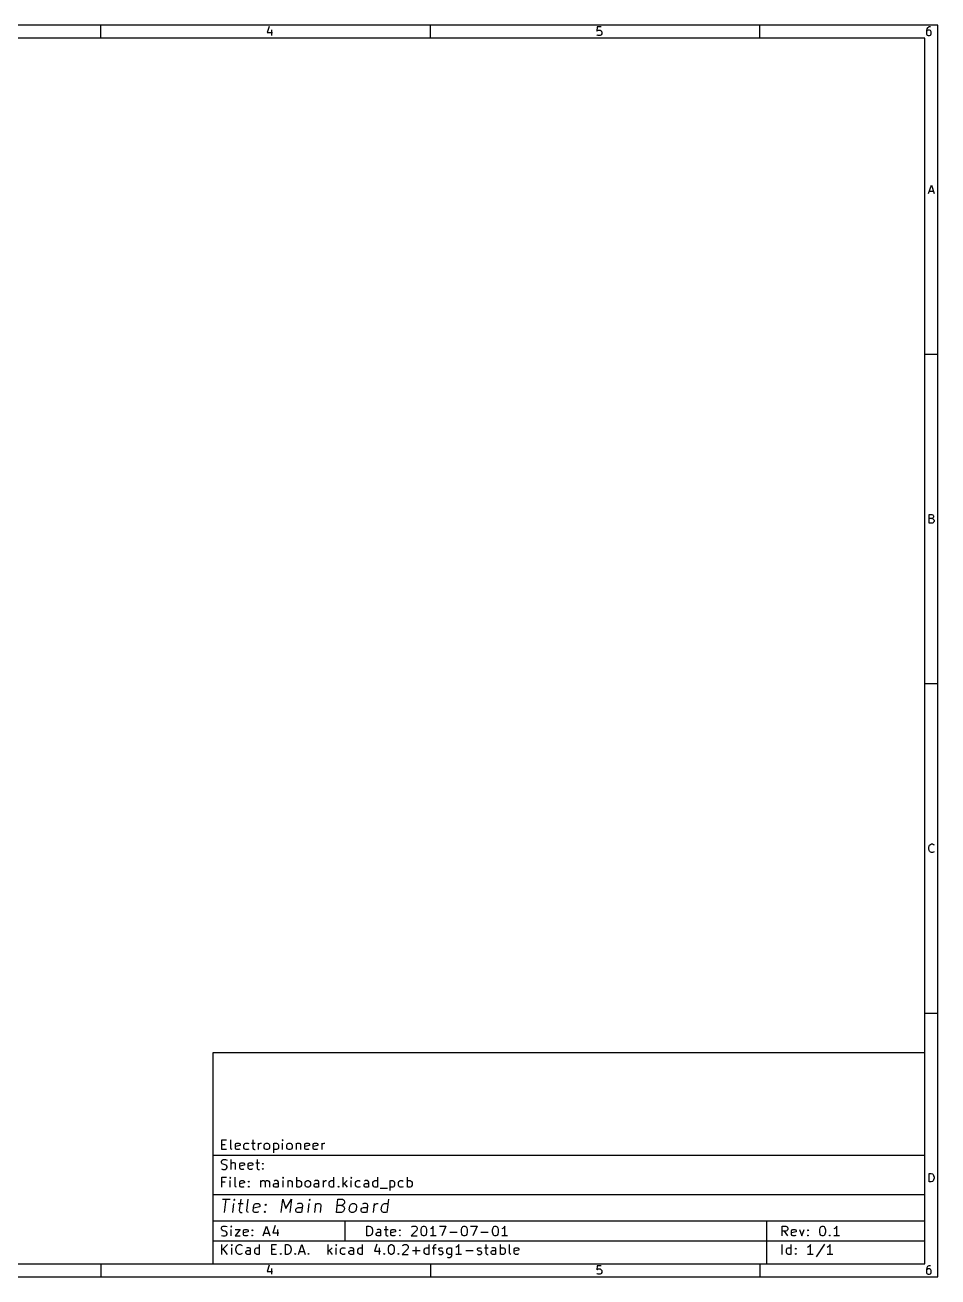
# Model space of a CAD drawing. Extents: x 10 to 287, y -200 to -10.
# Drawn here: x 148.5 to 287, y -200 to -10 of the extents above; entities that cross this region are included whole.
import ezdxf

# ---------------------------------------------------------------- set-up
doc = ezdxf.new("R2010")
doc.units = 0
doc.header["$MEASUREMENT"] = 0
doc.layers.add('BLACK', color=7, linetype='CONTINUOUS')

msp = doc.modelspace()

# ---------------------------------------------------------------- linework, layer by layer
at = {"layer": 'Black'}
for p, q in [((287.002, -10), (10, -10)), ((160, -12), (160, -10)), ((185.557, -10.2262), (185.248, -11.1548)), ((185.248, -11.1548), (186.052, -11.1548)), ((185.867, -10.7214), (185.867, -11.5881)), ((210, -12), (210, -10)), ((235.31, -10.2881), (235.248, -10.9071)), ((235.248, -10.9071), (235.31, -10.8452)), ((235.929, -10.2881), (235.31, -10.2881)), ((235.31, -10.8452), (235.433, -10.7833)), ((235.433, -10.7833), (235.743, -10.7833)), ((235.743, -10.7833), (235.867, -10.8452)), ((235.867, -10.8452), (235.929, -10.9071)), ((235.929, -10.9071), (235.99, -11.031)), ((235.99, -11.3405), (235.929, -11.4643)), ((235.99, -11.031), (235.99, -11.3405)), ((260, -12), (260, -10)), ((285.31, -10.5976), (285.248, -10.8452)), ((285.248, -10.8452), (285.248, -11.3405)), ((285.31, -10.9071), (285.248, -11.031)), ((285.248, -11.3405), (285.31, -11.4643)), ((285.433, -10.4119), (285.31, -10.5976)), ((285.371, -10.8452), (285.31, -10.9071)), ((285.495, -10.7833), (285.371, -10.8452)), ((285.495, -10.35), (285.433, -10.4119)), ((285.619, -10.2881), (285.495, -10.35)), ((285.743, -10.7833), (285.495, -10.7833)), ((285.867, -10.2881), (285.619, -10.2881)), ((285.867, -10.8452), (285.743, -10.7833)), ((285.929, -10.9071), (285.867, -10.8452)), ((285.99, -11.031), (285.929, -10.9071)), ((285.929, -11.4643), (285.99, -11.3405)), ((285.99, -11.3405), (285.99, -11.031)), ((287.002, -200.007), (287.002, -10)), ((285.002, -12), (12, -12)), ((235.31, -11.5262), (235.248, -11.4643)), ((235.433, -11.5881), (235.31, -11.5262)), ((235.743, -11.5881), (235.433, -11.5881)), ((235.867, -11.5262), (235.743, -11.5881)), ((235.929, -11.4643), (235.867, -11.5262)), ((285.002, -198.007), (285.002, -12)), ((285.31, -11.4643), (285.371, -11.5262)), ((285.371, -11.5262), (285.495, -11.5881)), ((285.495, -11.5881), (285.743, -11.5881)), ((285.743, -11.5881), (285.867, -11.5262)), ((285.867, -11.5262), (285.929, -11.4643)), ((285.569, -35.5881), (286.002, -34.2881)), ((285.693, -35.2167), (286.312, -35.2167)), ((286.002, -34.2881), (286.436, -35.5881)), ((287.002, -60), (285.002, -60)), ((285.662, -85.5881), (285.662, -84.2881)), ((285.662, -84.2881), (286.095, -84.2881)), ((286.095, -84.9071), (285.662, -84.9071)), ((286.095, -84.2881), (286.219, -84.35)), ((286.219, -84.8452), (286.095, -84.9071)), ((286.095, -84.9071), (286.281, -84.969)), ((286.219, -84.35), (286.281, -84.4119)), ((286.281, -84.7833), (286.219, -84.8452)), ((286.281, -84.4119), (286.343, -84.5357)), ((286.343, -84.6595), (286.281, -84.7833)), ((286.281, -84.969), (286.343, -85.031)), ((286.343, -85.4643), (286.281, -85.5262)), ((286.343, -84.5357), (286.343, -84.6595)), ((286.343, -85.031), (286.405, -85.1548)), ((286.405, -85.3405), (286.343, -85.4643)), ((286.405, -85.1548), (286.405, -85.3405)), ((286.157, -85.5881), (285.662, -85.5881)), ((286.281, -85.5262), (286.157, -85.5881)), ((287.002, -110), (285.002, -110)), ((285.6, -134.845), (285.662, -134.598)), ((285.6, -135.031), (285.6, -134.845)), ((285.662, -134.598), (285.724, -134.474)), ((285.724, -134.474), (285.847, -134.35)), ((285.847, -134.35), (286.033, -134.288)), ((286.033, -134.288), (286.157, -134.288)), ((286.157, -134.288), (286.343, -134.35)), ((286.343, -134.35), (286.405, -134.412)), ((285.662, -135.279), (285.6, -135.031)), ((285.724, -135.402), (285.662, -135.279)), ((285.847, -135.526), (285.724, -135.402)), ((286.033, -135.588), (285.847, -135.526)), ((286.157, -135.588), (286.033, -135.588)), ((286.343, -135.526), (286.157, -135.588)), ((286.405, -135.464), (286.343, -135.526)), ((287.002, -160), (285.002, -160)), ((177.002, -166.007), (177.002, -198.007)), ((285.002, -166.007), (177.002, -166.007)), ((285.002, -198.007), (285.002, -166.007)), ((178.359, -180.686), (178.359, -179.186)), ((178.359, -179.186), (179.074, -179.186)), ((178.359, -179.9), (178.859, -179.9)), ((179.716, -180.471), (179.716, -179.186)), ((179.788, -180.614), (179.716, -180.471)), ((180.431, -179.9), (180.502, -179.757)), ((180.431, -180.471), (180.431, -179.9)), ((181.145, -180.043), (180.431, -180.186)), ((180.502, -180.614), (180.431, -180.471)), ((180.502, -179.757), (180.645, -179.686)), ((180.645, -179.686), (180.931, -179.686)), ((180.931, -179.686), (181.074, -179.757)), ((181.074, -179.757), (181.145, -179.9)), ((181.145, -179.9), (181.145, -180.043)), ((181.716, -179.971), (181.788, -179.829)), ((181.716, -180.4), (181.716, -179.971)), ((181.788, -180.543), (181.716, -180.4)), ((181.788, -179.829), (181.859, -179.757)), ((181.859, -179.757), (182.002, -179.686)), ((182.002, -179.686), (182.288, -179.686)), ((182.288, -179.686), (182.431, -179.757)), ((182.859, -179.686), (183.431, -179.686)), ((183.074, -179.186), (183.074, -180.471)), ((183.074, -180.471), (183.145, -180.614)), ((183.931, -180.686), (183.931, -179.686)), ((183.931, -179.971), (184.002, -179.829)), ((184.002, -179.829), (184.074, -179.757)), ((184.074, -179.757), (184.216, -179.686)), ((184.216, -179.686), (184.359, -179.686)), ((184.788, -179.971), (184.859, -179.829)), ((184.788, -180.4), (184.788, -179.971)), ((184.859, -180.543), (184.788, -180.4)), ((184.859, -179.829), (184.931, -179.757)), ((184.931, -179.757), (185.074, -179.686)), ((185.074, -179.686), (185.288, -179.686)), ((185.288, -179.686), (185.431, -179.757)), ((185.431, -179.757), (185.502, -179.829)), ((185.502, -179.829), (185.574, -179.971)), ((185.574, -180.4), (185.502, -180.543)), ((185.574, -179.971), (185.574, -180.4)), ((186.216, -179.686), (186.216, -181.186)), ((186.216, -179.757), (186.359, -179.686)), ((186.359, -179.686), (186.645, -179.686)), ((186.645, -179.686), (186.788, -179.757)), ((186.788, -179.757), (186.859, -179.829)), ((186.859, -179.829), (186.931, -179.971)), ((186.931, -180.4), (186.859, -180.543)), ((186.931, -179.971), (186.931, -180.4)), ((187.574, -179.186), (187.502, -179.257)), ((187.502, -179.257), (187.574, -179.329)), ((187.645, -179.257), (187.574, -179.186)), ((187.574, -179.186), (187.574, -179.329)), ((187.574, -179.329), (187.645, -179.257)), ((187.574, -180.686), (187.574, -179.686)), ((188.216, -179.971), (188.288, -179.829)), ((188.216, -180.4), (188.216, -179.971)), ((188.288, -180.543), (188.216, -180.4)), ((188.288, -179.829), (188.359, -179.757)), ((188.359, -179.757), (188.502, -179.686)), ((188.502, -179.686), (188.716, -179.686)), ((188.716, -179.686), (188.859, -179.757)), ((188.859, -179.757), (188.931, -179.829)), ((188.931, -179.829), (189.002, -179.971)), ((189.002, -180.4), (188.931, -180.543)), ((189.002, -179.971), (189.002, -180.4)), ((189.645, -179.686), (189.645, -180.686)), ((189.645, -179.829), (189.716, -179.757)), ((189.716, -179.757), (189.859, -179.686)), ((189.859, -179.686), (190.074, -179.686)), ((190.074, -179.686), (190.216, -179.757)), ((190.216, -179.757), (190.288, -179.9)), ((190.288, -179.9), (190.288, -180.686)), ((190.931, -179.9), (191.002, -179.757)), ((190.931, -180.471), (190.931, -179.9)), ((191.645, -180.043), (190.931, -180.186)), ((191.002, -180.614), (190.931, -180.471)), ((191.002, -179.757), (191.145, -179.686)), ((191.145, -179.686), (191.431, -179.686)), ((191.431, -179.686), (191.574, -179.757)), ((191.574, -179.757), (191.645, -179.9)), ((191.645, -179.9), (191.645, -180.043)), ((192.216, -179.9), (192.288, -179.757)), ((192.216, -180.471), (192.216, -179.9)), ((192.931, -180.043), (192.216, -180.186)), ((192.288, -180.614), (192.216, -180.471)), ((192.288, -179.757), (192.431, -179.686)), ((192.431, -179.686), (192.716, -179.686)), ((192.716, -179.686), (192.859, -179.757)), ((192.859, -179.757), (192.931, -179.9)), ((192.931, -179.9), (192.931, -180.043)), ((193.574, -180.686), (193.574, -179.686)), ((193.574, -179.971), (193.645, -179.829)), ((193.645, -179.829), (193.716, -179.757)), ((193.716, -179.757), (193.859, -179.686)), ((193.859, -179.686), (194.002, -179.686)), ((177.002, -181.507), (285.002, -181.507)), ((178.288, -182.471), (178.359, -182.329)), ((179.074, -180.686), (178.359, -180.686)), ((178.359, -182.329), (178.431, -182.257)), ((178.431, -182.257), (178.574, -182.186)), ((178.574, -182.186), (178.931, -182.186)), ((178.931, -182.186), (179.145, -182.257)), ((179.931, -180.686), (179.788, -180.614)), ((179.788, -183.686), (179.788, -182.186)), ((180.645, -180.686), (180.502, -180.614)), ((180.931, -180.686), (180.645, -180.686)), ((181.074, -180.614), (180.931, -180.686)), ((181.859, -180.614), (181.788, -180.543)), ((182.002, -180.686), (181.859, -180.614)), ((182.288, -180.686), (182.002, -180.686)), ((182.431, -180.614), (182.288, -180.686)), ((183.145, -180.614), (183.288, -180.686)), ((183.288, -180.686), (183.431, -180.686)), ((183.716, -182.186), (183.716, -183.471)), ((184.931, -180.614), (184.859, -180.543)), ((185.074, -180.686), (184.931, -180.614)), ((185.288, -180.686), (185.074, -180.686)), ((185.431, -180.614), (185.288, -180.686)), ((185.502, -180.543), (185.431, -180.614)), ((186.359, -180.686), (186.216, -180.614)), ((186.645, -180.686), (186.359, -180.686)), ((186.788, -180.614), (186.645, -180.686)), ((186.859, -180.543), (186.788, -180.614)), ((188.359, -180.614), (188.288, -180.543)), ((188.502, -180.686), (188.359, -180.614)), ((188.716, -180.686), (188.502, -180.686)), ((188.859, -180.614), (188.716, -180.686)), ((188.931, -180.543), (188.859, -180.614)), ((191.145, -180.686), (191.002, -180.614)), ((191.431, -180.686), (191.145, -180.686)), ((191.574, -180.614), (191.431, -180.686)), ((192.431, -180.686), (192.288, -180.614)), ((192.716, -180.686), (192.431, -180.686)), ((192.859, -180.614), (192.716, -180.686)), ((178.288, -182.614), (178.288, -182.471)), ((178.359, -182.757), (178.288, -182.614)), ((178.288, -183.614), (178.502, -183.686)), ((178.431, -182.829), (178.359, -182.757)), ((178.574, -182.9), (178.431, -182.829)), ((178.502, -183.686), (178.859, -183.686)), ((178.859, -182.971), (178.574, -182.9)), ((179.002, -183.043), (178.859, -182.971)), ((178.859, -183.686), (179.002, -183.614)), ((179.074, -183.114), (179.002, -183.043)), ((179.002, -183.614), (179.074, -183.543)), ((179.145, -183.257), (179.074, -183.114)), ((179.074, -183.543), (179.145, -183.4)), ((179.145, -183.4), (179.145, -183.257)), ((179.859, -182.757), (179.788, -182.829)), ((180.002, -182.686), (179.859, -182.757)), ((180.216, -182.686), (180.002, -182.686)), ((180.359, -182.757), (180.216, -182.686)), ((180.431, -182.9), (180.359, -182.757)), ((180.431, -183.686), (180.431, -182.9)), ((181.074, -182.9), (181.145, -182.757)), ((181.074, -183.471), (181.074, -182.9)), ((181.788, -183.043), (181.074, -183.186)), ((181.145, -183.614), (181.074, -183.471)), ((181.145, -182.757), (181.288, -182.686)), ((181.288, -183.686), (181.145, -183.614)), ((181.288, -182.686), (181.574, -182.686)), ((181.574, -183.686), (181.288, -183.686)), ((181.574, -182.686), (181.716, -182.757)), ((181.716, -183.614), (181.574, -183.686)), ((181.716, -182.757), (181.788, -182.9)), ((181.788, -182.9), (181.788, -183.043)), ((182.359, -182.9), (182.431, -182.757)), ((182.359, -183.471), (182.359, -182.9)), ((183.074, -183.043), (182.359, -183.186)), ((182.431, -183.614), (182.359, -183.471)), ((182.431, -182.757), (182.574, -182.686)), ((182.574, -183.686), (182.431, -183.614)), ((182.574, -182.686), (182.859, -182.686)), ((182.859, -183.686), (182.574, -183.686)), ((182.859, -182.686), (183.002, -182.757)), ((183.002, -183.614), (182.859, -183.686)), ((183.002, -182.757), (183.074, -182.9)), ((183.074, -182.9), (183.074, -183.043)), ((183.502, -182.686), (184.074, -182.686)), ((183.716, -183.471), (183.788, -183.614)), ((183.788, -183.614), (183.931, -183.686)), ((183.931, -183.686), (184.074, -183.686)), ((184.502, -182.829), (184.574, -182.757)), ((184.574, -182.9), (184.502, -182.829)), ((184.502, -183.614), (184.574, -183.543)), ((184.574, -183.686), (184.502, -183.614)), ((184.574, -182.757), (184.645, -182.829)), ((184.574, -182.757), (184.574, -182.9)), ((184.645, -182.829), (184.574, -182.9)), ((184.574, -183.543), (184.645, -183.614)), ((184.574, -183.543), (184.574, -183.686)), ((184.645, -183.614), (184.574, -183.686)), ((285.662, -185.588), (285.662, -184.288)), ((285.662, -184.288), (285.971, -184.288)), ((285.971, -184.288), (286.157, -184.35)), ((178.359, -186.386), (178.359, -184.886)), ((178.359, -184.886), (179.074, -184.886)), ((178.859, -185.6), (178.359, -185.6)), ((179.645, -184.886), (179.574, -184.957)), ((179.574, -184.957), (179.645, -185.029)), ((179.716, -184.957), (179.645, -184.886)), ((179.645, -184.886), (179.645, -185.029)), ((179.645, -185.029), (179.716, -184.957)), ((179.645, -186.386), (179.645, -185.386)), ((180.359, -186.171), (180.359, -184.886)), ((180.431, -186.314), (180.359, -186.171)), ((181.074, -185.6), (181.145, -185.457)), ((181.074, -186.171), (181.074, -185.6)), ((181.788, -185.743), (181.074, -185.886)), ((181.145, -186.314), (181.074, -186.171)), ((181.145, -185.457), (181.288, -185.386)), ((181.288, -185.386), (181.574, -185.386)), ((181.574, -185.386), (181.716, -185.457)), ((181.716, -185.457), (181.788, -185.6)), ((181.788, -185.6), (181.788, -185.743)), ((182.359, -185.529), (182.431, -185.457)), ((182.431, -185.6), (182.359, -185.529)), ((182.431, -185.457), (182.502, -185.529)), ((182.431, -185.457), (182.431, -185.6)), ((182.502, -185.529), (182.431, -185.6)), ((184.288, -186.386), (184.288, -185.386)), ((184.288, -185.529), (184.359, -185.457)), ((184.359, -185.457), (184.502, -185.386)), ((184.502, -185.386), (184.716, -185.386)), ((184.716, -185.386), (184.859, -185.457)), ((184.859, -185.457), (184.931, -185.6)), ((184.931, -185.6), (185.002, -185.457)), ((184.931, -185.6), (184.931, -186.386)), ((185.002, -185.457), (185.145, -185.386)), ((185.145, -185.386), (185.359, -185.386)), ((185.359, -185.386), (185.502, -185.457)), ((185.502, -185.457), (185.574, -185.6)), ((185.574, -185.6), (185.574, -186.386)), ((186.216, -186.029), (186.288, -185.886)), ((186.216, -186.171), (186.216, -186.029)), ((186.288, -186.314), (186.216, -186.171)), ((186.431, -185.386), (186.288, -185.457)), ((186.288, -185.886), (186.431, -185.814)), ((186.716, -185.386), (186.431, -185.386)), ((186.431, -185.814), (186.788, -185.814)), ((186.859, -185.457), (186.716, -185.386)), ((186.788, -185.814), (186.931, -185.743)), ((186.931, -185.6), (186.859, -185.457)), ((186.931, -186.386), (186.931, -185.6)), ((187.645, -184.886), (187.574, -184.957)), ((187.574, -184.957), (187.645, -185.029)), ((187.716, -184.957), (187.645, -184.886)), ((187.645, -184.886), (187.645, -185.029)), ((187.645, -185.029), (187.716, -184.957)), ((187.645, -186.386), (187.645, -185.386)), ((188.359, -185.386), (188.359, -186.386)), ((188.359, -185.529), (188.431, -185.457)), ((188.431, -185.457), (188.574, -185.386)), ((188.574, -185.386), (188.788, -185.386)), ((188.788, -185.386), (188.931, -185.457)), ((188.931, -185.457), (189.002, -185.6)), ((189.002, -185.6), (189.002, -186.386)), ((189.716, -186.386), (189.716, -184.886)), ((189.716, -185.457), (189.859, -185.386)), ((189.859, -185.386), (190.145, -185.386)), ((190.145, -185.386), (190.288, -185.457)), ((190.288, -185.457), (190.359, -185.529)), ((190.359, -185.529), (190.431, -185.671)), ((190.431, -186.1), (190.359, -186.243)), ((190.431, -185.671), (190.431, -186.1)), ((191.002, -185.671), (191.074, -185.529)), ((191.002, -186.1), (191.002, -185.671)), ((191.074, -186.243), (191.002, -186.1)), ((191.074, -185.529), (191.145, -185.457)), ((191.145, -185.457), (191.288, -185.386)), ((191.288, -185.386), (191.502, -185.386)), ((191.502, -185.386), (191.645, -185.457)), ((191.645, -185.457), (191.716, -185.529)), ((191.716, -185.529), (191.788, -185.671)), ((191.788, -186.1), (191.716, -186.243)), ((191.788, -185.671), (191.788, -186.1)), ((192.359, -186.029), (192.431, -185.886)), ((192.359, -186.171), (192.359, -186.029)), ((192.431, -186.314), (192.359, -186.171)), ((192.574, -185.386), (192.431, -185.457)), ((192.431, -185.886), (192.574, -185.814)), ((192.859, -185.386), (192.574, -185.386)), ((192.574, -185.814), (192.931, -185.814)), ((193.002, -185.457), (192.859, -185.386)), ((192.931, -185.814), (193.074, -185.743)), ((193.074, -185.6), (193.002, -185.457)), ((193.074, -186.386), (193.074, -185.6)), ((193.788, -186.386), (193.788, -185.386)), ((193.788, -185.671), (193.859, -185.529)), ((193.859, -185.529), (193.931, -185.457)), ((193.931, -185.457), (194.074, -185.386)), ((194.074, -185.386), (194.216, -185.386)), ((194.645, -185.671), (194.716, -185.529)), ((194.645, -186.1), (194.645, -185.671)), ((194.716, -186.243), (194.645, -186.1)), ((194.716, -185.529), (194.788, -185.457)), ((194.788, -185.457), (194.931, -185.386)), ((194.931, -185.386), (195.216, -185.386)), ((195.216, -185.386), (195.359, -185.457)), ((195.359, -186.386), (195.359, -184.886)), ((196.788, -186.386), (196.788, -184.886)), ((197.359, -185.386), (196.788, -185.957)), ((196.931, -185.814), (197.359, -186.386)), ((198.002, -184.886), (197.931, -184.957)), ((197.931, -184.957), (198.002, -185.029)), ((198.074, -184.957), (198.002, -184.886)), ((198.002, -184.886), (198.002, -185.029)), ((198.002, -185.029), (198.074, -184.957)), ((198.002, -186.386), (198.002, -185.386)), ((198.645, -185.671), (198.716, -185.529)), ((198.645, -186.1), (198.645, -185.671)), ((198.716, -186.243), (198.645, -186.1)), ((198.716, -185.529), (198.788, -185.457)), ((198.788, -185.457), (198.931, -185.386)), ((198.931, -185.386), (199.216, -185.386)), ((199.216, -185.386), (199.359, -185.457)), ((199.931, -186.029), (200.002, -185.886)), ((199.931, -186.171), (199.931, -186.029)), ((200.002, -186.314), (199.931, -186.171)), ((200.145, -185.386), (200.002, -185.457)), ((200.002, -185.886), (200.145, -185.814)), ((200.431, -185.386), (200.145, -185.386)), ((200.145, -185.814), (200.502, -185.814)), ((200.574, -185.457), (200.431, -185.386)), ((200.502, -185.814), (200.645, -185.743)), ((200.645, -185.6), (200.574, -185.457)), ((200.645, -186.386), (200.645, -185.6)), ((201.288, -185.671), (201.359, -185.529)), ((201.288, -186.1), (201.288, -185.671)), ((201.359, -186.243), (201.288, -186.1)), ((201.359, -185.529), (201.431, -185.457)), ((201.431, -185.457), (201.574, -185.386)), ((201.574, -185.386), (201.859, -185.386)), ((201.859, -185.386), (202.002, -185.457)), ((202.002, -186.386), (202.002, -184.886)), ((203.859, -185.386), (203.859, -186.886)), ((203.859, -185.457), (204.002, -185.386)), ((204.002, -185.386), (204.288, -185.386)), ((204.288, -185.386), (204.431, -185.457)), ((204.431, -185.457), (204.502, -185.529)), ((204.502, -185.529), (204.574, -185.671)), ((204.574, -186.1), (204.502, -186.243)), ((204.574, -185.671), (204.574, -186.1)), ((205.145, -185.671), (205.216, -185.529)), ((205.145, -186.1), (205.145, -185.671)), ((205.216, -186.243), (205.145, -186.1)), ((205.216, -185.529), (205.288, -185.457)), ((205.288, -185.457), (205.431, -185.386)), ((205.431, -185.386), (205.716, -185.386)), ((205.716, -185.386), (205.859, -185.457)), ((206.502, -186.386), (206.502, -184.886)), ((206.502, -185.457), (206.645, -185.386)), ((206.645, -185.386), (206.931, -185.386)), ((206.931, -185.386), (207.074, -185.457)), ((207.074, -185.457), (207.145, -185.529)), ((207.145, -185.529), (207.216, -185.671)), ((207.216, -186.1), (207.145, -186.243)), ((207.216, -185.671), (207.216, -186.1)), ((285.971, -185.588), (285.662, -185.588)), ((286.157, -185.526), (285.971, -185.588)), ((286.157, -184.35), (286.281, -184.474)), ((286.281, -185.402), (286.157, -185.526)), ((286.281, -184.474), (286.343, -184.598)), ((286.343, -185.279), (286.281, -185.402)), ((286.343, -184.598), (286.405, -184.845)), ((286.405, -185.031), (286.343, -185.279)), ((286.405, -184.845), (286.405, -185.031)), ((177.002, -187.507), (285.002, -187.507)), ((180.574, -186.386), (180.431, -186.314)), ((181.288, -186.386), (181.145, -186.314)), ((181.574, -186.386), (181.288, -186.386)), ((181.716, -186.314), (181.574, -186.386)), ((182.359, -186.314), (182.431, -186.243)), ((182.431, -186.386), (182.359, -186.314)), ((182.431, -186.243), (182.502, -186.314)), ((182.431, -186.243), (182.431, -186.386)), ((182.502, -186.314), (182.431, -186.386)), ((186.431, -186.386), (186.288, -186.314)), ((186.788, -186.386), (186.431, -186.386)), ((186.931, -186.314), (186.788, -186.386)), ((189.859, -186.386), (189.716, -186.314)), ((190.145, -186.386), (189.859, -186.386)), ((190.288, -186.314), (190.145, -186.386)), ((190.359, -186.243), (190.288, -186.314)), ((191.145, -186.314), (191.074, -186.243)), ((191.288, -186.386), (191.145, -186.314)), ((191.502, -186.386), (191.288, -186.386)), ((191.645, -186.314), (191.502, -186.386)), ((191.716, -186.243), (191.645, -186.314)), ((192.574, -186.386), (192.431, -186.314)), ((192.931, -186.386), (192.574, -186.386)), ((193.074, -186.314), (192.931, -186.386)), ((194.788, -186.314), (194.716, -186.243)), ((194.931, -186.386), (194.788, -186.314)), ((195.216, -186.386), (194.931, -186.386)), ((195.359, -186.314), (195.216, -186.386)), ((196.002, -186.314), (196.074, -186.243)), ((196.074, -186.386), (196.002, -186.314)), ((196.074, -186.243), (196.145, -186.314)), ((196.074, -186.243), (196.074, -186.386)), ((196.145, -186.314), (196.074, -186.386)), ((198.788, -186.314), (198.716, -186.243)), ((198.931, -186.386), (198.788, -186.314)), ((199.216, -186.386), (198.931, -186.386)), ((199.359, -186.314), (199.216, -186.386)), ((200.145, -186.386), (200.002, -186.314)), ((200.502, -186.386), (200.145, -186.386)), ((200.645, -186.314), (200.502, -186.386)), ((201.431, -186.314), (201.359, -186.243)), ((201.574, -186.386), (201.431, -186.314)), ((201.859, -186.386), (201.574, -186.386)), ((202.002, -186.314), (201.859, -186.386)), ((202.359, -186.529), (203.502, -186.529)), ((204.002, -186.386), (203.859, -186.314)), ((204.288, -186.386), (204.002, -186.386)), ((204.431, -186.314), (204.288, -186.386)), ((204.502, -186.243), (204.431, -186.314)), ((205.288, -186.314), (205.216, -186.243)), ((205.431, -186.386), (205.288, -186.314)), ((205.716, -186.386), (205.431, -186.386)), ((205.859, -186.314), (205.716, -186.386)), ((206.645, -186.386), (206.502, -186.314)), ((206.931, -186.386), (206.645, -186.386)), ((207.074, -186.314), (206.931, -186.386)), ((207.145, -186.243), (207.074, -186.314)), ((178.455, -188.212), (179.597, -188.212)), ((178.776, -190.212), (179.026, -188.212)), ((180.014, -190.212), (180.181, -188.879)), ((180.264, -188.212), (180.157, -188.307)), ((180.157, -188.307), (180.24, -188.402)), ((180.264, -188.212), (180.24, -188.402)), ((180.24, -188.402), (180.347, -188.307)), ((180.347, -188.307), (180.264, -188.212)), ((180.847, -188.879), (181.609, -188.879)), ((181.216, -188.212), (181.002, -189.926)), ((181.002, -189.926), (181.074, -190.117)), ((182.145, -189.926), (182.359, -188.212)), ((182.216, -190.117), (182.145, -189.926)), ((183.097, -189.926), (183.193, -189.164)), ((183.169, -190.117), (183.097, -189.926)), ((184.121, -189.355), (183.145, -189.545)), ((183.193, -189.164), (183.312, -188.974)), ((183.312, -188.974), (183.514, -188.879)), ((183.514, -188.879), (183.895, -188.879)), ((183.895, -188.879), (184.074, -188.974)), ((184.074, -188.974), (184.145, -189.164)), ((184.145, -189.164), (184.121, -189.355)), ((184.919, -189.069), (185.026, -188.974)), ((185.002, -189.164), (184.919, -189.069)), ((185.026, -188.974), (185.002, -189.164)), ((185.109, -189.069), (185.002, -189.164)), ((185.026, -188.974), (185.109, -189.069)), ((187.347, -190.212), (187.597, -188.212)), ((187.597, -188.212), (188.086, -189.641)), ((188.086, -189.641), (188.931, -188.212)), ((188.931, -188.212), (188.681, -190.212)), ((189.574, -189.926), (189.597, -189.736)), ((189.645, -190.117), (189.574, -189.926)), ((189.597, -189.736), (189.716, -189.545)), ((189.716, -189.545), (189.919, -189.45)), ((189.99, -188.879), (189.788, -188.974)), ((189.919, -189.45), (190.395, -189.45)), ((190.371, -188.879), (189.99, -188.879)), ((190.55, -188.974), (190.371, -188.879)), ((190.395, -189.45), (190.597, -189.355)), ((190.49, -190.212), (190.621, -189.164)), ((190.621, -189.164), (190.55, -188.974)), ((191.443, -190.212), (191.609, -188.879)), ((191.693, -188.212), (191.586, -188.307)), ((191.586, -188.307), (191.669, -188.402)), ((191.693, -188.212), (191.669, -188.402)), ((191.669, -188.402), (191.776, -188.307)), ((191.776, -188.307), (191.693, -188.212)), ((192.562, -188.879), (192.395, -190.212)), ((192.538, -189.069), (192.645, -188.974)), ((192.645, -188.974), (192.847, -188.879)), ((192.847, -188.879), (193.133, -188.879)), ((193.133, -188.879), (193.312, -188.974)), ((193.383, -189.164), (193.252, -190.212)), ((193.312, -188.974), (193.383, -189.164)), ((195.728, -190.212), (195.978, -188.212)), ((196.526, -189.164), (195.859, -189.164)), ((195.978, -188.212), (196.645, -188.212)), ((196.728, -189.069), (196.526, -189.164)), ((196.526, -189.164), (196.8, -189.26)), ((196.645, -188.212), (196.824, -188.307)), ((196.836, -188.974), (196.728, -189.069)), ((196.8, -189.26), (196.883, -189.355)), ((196.919, -189.831), (196.8, -190.021)), ((196.824, -188.307), (196.907, -188.402)), ((196.955, -188.783), (196.836, -188.974)), ((196.883, -189.355), (196.955, -189.545)), ((196.907, -188.402), (196.978, -188.593)), ((196.955, -189.545), (196.919, -189.831)), ((196.978, -188.593), (196.955, -188.783)), ((197.681, -189.831), (197.752, -189.26)), ((197.752, -190.021), (197.681, -189.831)), ((197.752, -189.26), (197.871, -189.069)), ((197.871, -189.069), (197.978, -188.974)), ((197.978, -188.974), (198.181, -188.879)), ((198.181, -188.879), (198.466, -188.879)), ((198.466, -188.879), (198.645, -188.974)), ((198.728, -189.831), (198.609, -190.021)), ((198.645, -188.974), (198.728, -189.069)), ((198.728, -189.069), (198.8, -189.26)), ((198.8, -189.26), (198.728, -189.831)), ((199.478, -189.926), (199.502, -189.736)), ((199.55, -190.117), (199.478, -189.926)), ((199.502, -189.736), (199.621, -189.545)), ((199.621, -189.545), (199.824, -189.45)), ((199.895, -188.879), (199.693, -188.974)), ((199.824, -189.45), (200.3, -189.45)), ((200.276, -188.879), (199.895, -188.879)), ((200.455, -188.974), (200.276, -188.879)), ((200.3, -189.45), (200.502, -189.355)), ((200.395, -190.212), (200.526, -189.164)), ((200.526, -189.164), (200.455, -188.974)), ((201.347, -190.212), (201.514, -188.879)), ((201.466, -189.26), (201.586, -189.069)), ((201.586, -189.069), (201.693, -188.974)), ((201.693, -188.974), (201.895, -188.879)), ((201.895, -188.879), (202.086, -188.879)), ((202.538, -189.831), (202.609, -189.26)), ((202.609, -190.021), (202.538, -189.831)), ((202.609, -189.26), (202.728, -189.069)), ((202.728, -189.069), (202.836, -188.974)), ((202.836, -188.974), (203.038, -188.879)), ((203.038, -188.879), (203.419, -188.879)), ((203.419, -188.879), (203.597, -188.974)), ((203.443, -190.212), (203.693, -188.212)), ((177.002, -191.507), (285.002, -191.507)), ((181.074, -190.117), (181.252, -190.212)), ((181.252, -190.212), (181.443, -190.212)), ((182.395, -190.212), (182.216, -190.117)), ((183.347, -190.212), (183.169, -190.117)), ((183.728, -190.212), (183.347, -190.212)), ((183.931, -190.117), (183.728, -190.212)), ((184.788, -190.117), (184.895, -190.021)), ((184.871, -190.212), (184.788, -190.117)), ((184.895, -190.021), (184.871, -190.212)), ((184.978, -190.117), (184.871, -190.212)), ((184.895, -190.021), (184.978, -190.117)), ((189.824, -190.212), (189.645, -190.117)), ((190.3, -190.212), (189.824, -190.212)), ((190.502, -190.117), (190.3, -190.212)), ((196.49, -190.212), (195.728, -190.212)), ((196.693, -190.117), (196.49, -190.212)), ((196.8, -190.021), (196.693, -190.117)), ((197.002, -191.507), (197.002, -194.507)), ((197.836, -190.117), (197.752, -190.021)), ((198.014, -190.212), (197.836, -190.117)), ((198.3, -190.212), (198.014, -190.212)), ((198.502, -190.117), (198.3, -190.212)), ((198.609, -190.021), (198.502, -190.117)), ((199.728, -190.212), (199.55, -190.117)), ((200.205, -190.212), (199.728, -190.212)), ((200.407, -190.117), (200.205, -190.212)), ((202.693, -190.117), (202.609, -190.021)), ((202.871, -190.212), (202.693, -190.117)), ((203.252, -190.212), (202.871, -190.212)), ((203.455, -190.117), (203.252, -190.212)), ((261.002, -191.507), (261.002, -198.007)), ((178.288, -192.571), (178.359, -192.429)), ((178.288, -192.714), (178.288, -192.571)), ((178.359, -192.857), (178.288, -192.714)), ((178.288, -193.714), (178.502, -193.786)), ((178.359, -192.429), (178.431, -192.357)), ((178.431, -192.929), (178.359, -192.857)), ((178.431, -192.357), (178.574, -192.286)), ((178.574, -193), (178.431, -192.929)), ((178.502, -193.786), (178.859, -193.786)), ((178.574, -192.286), (178.931, -192.286)), ((178.859, -193.071), (178.574, -193)), ((179.002, -193.143), (178.859, -193.071)), ((178.859, -193.786), (179.002, -193.714)), ((178.931, -192.286), (179.145, -192.357)), ((179.074, -193.214), (179.002, -193.143)), ((179.002, -193.714), (179.074, -193.643)), ((179.145, -193.357), (179.074, -193.214)), ((179.074, -193.643), (179.145, -193.5)), ((179.145, -193.5), (179.145, -193.357)), ((179.788, -192.286), (179.716, -192.357)), ((179.716, -192.357), (179.788, -192.429)), ((179.859, -192.357), (179.788, -192.286)), ((179.788, -192.286), (179.788, -192.429)), ((179.788, -192.429), (179.859, -192.357)), ((179.788, -193.786), (179.788, -192.786)), ((180.359, -192.786), (181.145, -192.786)), ((181.145, -192.786), (180.359, -193.786)), ((180.359, -193.786), (181.145, -193.786)), ((181.645, -193), (181.716, -192.857)), ((181.645, -193.571), (181.645, -193)), ((182.359, -193.143), (181.645, -193.286)), ((181.716, -193.714), (181.645, -193.571)), ((181.716, -192.857), (181.859, -192.786)), ((181.859, -193.786), (181.716, -193.714)), ((181.859, -192.786), (182.145, -192.786)), ((182.145, -193.786), (181.859, -193.786)), ((182.145, -192.786), (182.288, -192.857)), ((182.288, -193.714), (182.145, -193.786)), ((182.288, -192.857), (182.359, -193)), ((182.359, -193), (182.359, -193.143)), ((182.931, -192.929), (183.002, -192.857)), ((183.002, -193), (182.931, -192.929)), ((182.931, -193.714), (183.002, -193.643)), ((183.002, -193.786), (182.931, -193.714)), ((183.002, -192.857), (183.074, -192.929)), ((183.002, -192.857), (183.002, -193)), ((183.074, -192.929), (183.002, -193)), ((183.002, -193.643), (183.074, -193.714)), ((183.002, -193.643), (183.002, -193.786)), ((183.074, -193.714), (183.002, -193.786)), ((184.645, -193.786), (185.145, -192.286)), ((184.788, -193.357), (185.502, -193.357)), ((185.145, -192.286), (185.645, -193.786)), ((186.431, -192.214), (186.074, -193.286)), ((186.074, -193.286), (187.002, -193.286)), ((186.788, -192.786), (186.788, -193.786)), ((200.359, -193.786), (200.359, -192.286)), ((200.359, -192.286), (200.716, -192.286)), ((200.716, -193.786), (200.359, -193.786)), ((200.716, -192.286), (200.931, -192.357)), ((200.931, -193.714), (200.716, -193.786)), ((200.931, -192.357), (201.074, -192.5)), ((201.074, -193.571), (200.931, -193.714)), ((201.074, -192.5), (201.145, -192.643)), ((201.145, -193.429), (201.074, -193.571)), ((201.145, -192.643), (201.216, -192.929)), ((201.216, -193.143), (201.145, -193.429)), ((201.216, -192.929), (201.216, -193.143)), ((201.788, -193.429), (201.859, -193.286)), ((201.788, -193.571), (201.788, -193.429)), ((201.859, -193.714), (201.788, -193.571)), ((202.002, -192.786), (201.859, -192.857)), ((201.859, -193.286), (202.002, -193.214)), ((202.002, -193.786), (201.859, -193.714)), ((202.288, -192.786), (202.002, -192.786)), ((202.002, -193.214), (202.359, -193.214)), ((202.359, -193.786), (202.002, -193.786)), ((202.431, -192.857), (202.288, -192.786)), ((202.359, -193.214), (202.502, -193.143)), ((202.502, -193.714), (202.359, -193.786)), ((202.502, -193), (202.431, -192.857)), ((202.502, -193.786), (202.502, -193)), ((203.002, -192.786), (203.574, -192.786)), ((203.216, -192.286), (203.216, -193.571)), ((203.216, -193.571), (203.288, -193.714)), ((203.288, -193.714), (203.431, -193.786)), ((203.431, -193.786), (203.574, -193.786)), ((204.002, -193), (204.074, -192.857)), ((204.002, -193.571), (204.002, -193)), ((204.716, -193.143), (204.002, -193.286)), ((204.074, -193.714), (204.002, -193.571)), ((204.074, -192.857), (204.216, -192.786)), ((204.216, -193.786), (204.074, -193.714)), ((204.216, -192.786), (204.502, -192.786)), ((204.502, -193.786), (204.216, -193.786)), ((204.502, -192.786), (204.645, -192.857)), ((204.645, -193.714), (204.502, -193.786)), ((204.645, -192.857), (204.716, -193)), ((204.716, -193), (204.716, -193.143)), ((205.288, -192.929), (205.359, -192.857)), ((205.359, -193), (205.288, -192.929)), ((205.288, -193.714), (205.359, -193.643)), ((205.359, -193.786), (205.288, -193.714)), ((205.359, -192.857), (205.431, -192.929)), ((205.359, -192.857), (205.359, -193)), ((205.431, -192.929), (205.359, -193)), ((205.359, -193.643), (205.431, -193.714)), ((205.359, -193.643), (205.359, -193.786)), ((205.431, -193.714), (205.359, -193.786)), ((207.931, -192.929), (207.074, -193.786)), ((207.074, -193.786), (208.002, -193.786)), ((207.145, -192.429), (207.216, -192.357)), ((207.216, -192.357), (207.359, -192.286)), ((207.359, -192.286), (207.716, -192.286)), ((207.716, -192.286), (207.859, -192.357)), ((207.859, -192.357), (207.931, -192.429)), ((207.931, -192.429), (208.002, -192.571)), ((208.002, -192.714), (207.931, -192.929)), ((208.002, -192.571), (208.002, -192.714)), ((208.574, -192.857), (208.645, -192.571)), ((208.574, -193.214), (208.574, -192.857)), ((208.645, -193.5), (208.574, -193.214)), ((208.645, -192.571), (208.716, -192.429)), ((208.716, -193.643), (208.645, -193.5)), ((208.716, -192.429), (208.788, -192.357)), ((208.788, -193.714), (208.716, -193.643)), ((208.788, -192.357), (208.931, -192.286)), ((208.931, -193.786), (208.788, -193.714)), ((208.931, -192.286), (209.074, -192.286)), ((209.074, -193.786), (208.931, -193.786)), ((209.074, -192.286), (209.216, -192.357)), ((209.216, -193.714), (209.074, -193.786)), ((209.216, -192.357), (209.288, -192.429)), ((209.288, -193.643), (209.216, -193.714)), ((209.288, -192.429), (209.359, -192.571)), ((209.359, -193.5), (209.288, -193.643)), ((209.359, -192.571), (209.431, -192.857)), ((209.431, -193.214), (209.359, -193.5)), ((209.431, -192.857), (209.431, -193.214)), ((210.145, -192.643), (210.002, -192.714)), ((210.859, -193.786), (210.002, -193.786)), ((210.288, -192.5), (210.145, -192.643)), ((210.431, -192.286), (210.288, -192.5)), ((210.431, -193.786), (210.431, -192.286)), ((211.359, -192.286), (212.359, -192.286)), ((212.359, -192.286), (211.716, -193.786)), ((212.931, -193.214), (214.074, -193.214)), ((214.716, -192.857), (214.788, -192.571)), ((214.716, -193.214), (214.716, -192.857)), ((214.788, -193.5), (214.716, -193.214)), ((214.788, -192.571), (214.859, -192.429)), ((214.859, -193.643), (214.788, -193.5)), ((214.859, -192.429), (214.931, -192.357)), ((214.931, -193.714), (214.859, -193.643)), ((214.931, -192.357), (215.074, -192.286)), ((215.074, -193.786), (214.931, -193.714)), ((215.074, -192.286), (215.216, -192.286)), ((215.216, -193.786), (215.074, -193.786)), ((215.216, -192.286), (215.359, -192.357)), ((215.359, -193.714), (215.216, -193.786)), ((215.359, -192.357), (215.431, -192.429)), ((215.431, -193.643), (215.359, -193.714)), ((215.431, -192.429), (215.502, -192.571)), ((215.502, -193.5), (215.431, -193.643)), ((215.502, -192.571), (215.574, -192.857)), ((215.574, -193.214), (215.502, -193.5)), ((215.574, -192.857), (215.574, -193.214)), ((216.074, -192.286), (217.074, -192.286)), ((217.074, -192.286), (216.431, -193.786)), ((217.645, -193.214), (218.788, -193.214)), ((219.431, -192.857), (219.502, -192.571)), ((219.431, -193.214), (219.431, -192.857)), ((219.502, -193.5), (219.431, -193.214)), ((219.502, -192.571), (219.574, -192.429)), ((219.574, -193.643), (219.502, -193.5)), ((219.574, -192.429), (219.645, -192.357)), ((219.645, -193.714), (219.574, -193.643)), ((219.645, -192.357), (219.788, -192.286)), ((219.788, -193.786), (219.645, -193.714)), ((219.788, -192.286), (219.931, -192.286)), ((219.931, -193.786), (219.788, -193.786)), ((219.931, -192.286), (220.074, -192.357)), ((220.074, -193.714), (219.931, -193.786)), ((220.074, -192.357), (220.145, -192.429)), ((220.145, -193.643), (220.074, -193.714)), ((220.145, -192.429), (220.216, -192.571)), ((220.216, -193.5), (220.145, -193.643)), ((220.216, -192.571), (220.288, -192.857)), ((220.288, -193.214), (220.216, -193.5)), ((220.288, -192.857), (220.288, -193.214)), ((221.002, -192.643), (220.859, -192.714)), ((221.716, -193.786), (220.859, -193.786)), ((221.145, -192.5), (221.002, -192.643)), ((221.288, -192.286), (221.145, -192.5)), ((221.288, -193.786), (221.288, -192.286)), ((263.359, -193.786), (263.359, -192.286)), ((263.359, -192.286), (263.931, -192.286)), ((263.931, -193.071), (263.359, -193.071)), ((264.216, -193.786), (263.716, -193.071)), ((263.931, -192.286), (264.074, -192.357)), ((264.074, -193), (263.931, -193.071)), ((264.074, -192.357), (264.145, -192.429)), ((264.145, -192.929), (264.074, -193)), ((264.145, -192.429), (264.216, -192.571)), ((264.216, -192.786), (264.145, -192.929)), ((264.216, -192.571), (264.216, -192.786)), ((264.788, -193), (264.859, -192.857)), ((264.788, -193.571), (264.788, -193)), ((265.502, -193.143), (264.788, -193.286)), ((264.859, -193.714), (264.788, -193.571)), ((264.859, -192.857), (265.002, -192.786)), ((265.002, -193.786), (264.859, -193.714)), ((265.002, -192.786), (265.288, -192.786)), ((265.288, -193.786), (265.002, -193.786)), ((265.288, -192.786), (265.431, -192.857)), ((265.431, -193.714), (265.288, -193.786)), ((265.431, -192.857), (265.502, -193)), ((265.502, -193), (265.502, -193.143)), ((266.002, -192.786), (266.359, -193.786)), ((266.359, -193.786), (266.716, -192.786)), ((267.216, -192.929), (267.288, -192.857)), ((267.288, -193), (267.216, -192.929)), ((267.216, -193.714), (267.288, -193.643)), ((267.288, -193.786), (267.216, -193.714)), ((267.288, -192.857), (267.359, -192.929)), ((267.288, -192.857), (267.288, -193)), ((267.359, -192.929), (267.288, -193)), ((267.288, -193.643), (267.359, -193.714)), ((267.288, -193.643), (267.288, -193.786)), ((267.359, -193.714), (267.288, -193.786)), ((269.074, -192.857), (269.145, -192.571)), ((269.074, -193.214), (269.074, -192.857)), ((269.145, -193.5), (269.074, -193.214)), ((269.145, -192.571), (269.216, -192.429)), ((269.216, -193.643), (269.145, -193.5)), ((269.216, -192.429), (269.288, -192.357)), ((269.288, -193.714), (269.216, -193.643)), ((269.288, -192.357), (269.431, -192.286)), ((269.431, -193.786), (269.288, -193.714)), ((269.431, -192.286), (269.574, -192.286)), ((269.574, -193.786), (269.431, -193.786)), ((269.574, -192.286), (269.716, -192.357)), ((269.716, -193.714), (269.574, -193.786)), ((269.716, -192.357), (269.788, -192.429)), ((269.788, -193.643), (269.716, -193.714)), ((269.788, -192.429), (269.859, -192.571)), ((269.859, -193.5), (269.788, -193.643)), ((269.859, -192.571), (269.931, -192.857)), ((269.931, -193.214), (269.859, -193.5)), ((269.931, -192.857), (269.931, -193.214)), ((270.502, -193.714), (270.574, -193.643)), ((270.574, -193.786), (270.502, -193.714)), ((270.574, -193.643), (270.645, -193.714)), ((270.574, -193.643), (270.574, -193.786)), ((270.645, -193.714), (270.574, -193.786)), ((271.359, -192.643), (271.216, -192.714)), ((272.074, -193.786), (271.216, -193.786)), ((271.502, -192.5), (271.359, -192.643)), ((271.645, -192.286), (271.502, -192.5)), ((271.645, -193.786), (271.645, -192.286)), ((177.002, -194.507), (285.002, -194.507)), ((178.359, -196.586), (178.359, -195.086)), ((179.216, -195.086), (178.359, -195.943)), ((179.859, -195.086), (179.788, -195.157)), ((179.788, -195.157), (179.859, -195.229)), ((179.931, -195.157), (179.859, -195.086)), ((179.859, -195.086), (179.859, -195.229)), ((179.859, -195.229), (179.931, -195.157)), ((179.859, -196.586), (179.859, -195.586)), ((180.502, -195.729), (180.574, -195.443)), ((180.574, -195.443), (180.645, -195.3)), ((180.645, -195.3), (180.788, -195.157)), ((180.788, -195.157), (181.002, -195.086)), ((181.002, -195.086), (181.145, -195.086)), ((181.145, -195.086), (181.359, -195.157)), ((181.359, -195.157), (181.431, -195.229)), ((182.216, -195.586), (182.074, -195.657)), ((182.502, -195.586), (182.216, -195.586)), ((182.645, -195.657), (182.502, -195.586)), ((182.716, -195.8), (182.645, -195.657)), ((183.431, -195.729), (183.502, -195.657)), ((183.502, -195.657), (183.645, -195.586)), ((183.645, -195.586), (183.931, -195.586)), ((183.931, -195.586), (184.074, -195.657)), ((184.074, -196.586), (184.074, -195.086)), ((185.931, -196.586), (185.931, -195.086)), ((185.931, -195.086), (186.645, -195.086)), ((188.002, -196.586), (188.002, -195.086)), ((188.002, -195.086), (188.359, -195.086)), ((188.359, -195.086), (188.574, -195.157)), ((188.574, -195.157), (188.716, -195.3)), ((188.716, -195.3), (188.788, -195.443)), ((188.788, -195.443), (188.859, -195.729)), ((190.002, -196.586), (190.502, -195.086)), ((190.502, -195.086), (191.002, -196.586)), ((194.502, -196.586), (194.502, -195.086)), ((195.074, -195.586), (194.502, -196.157)), ((195.716, -195.086), (195.645, -195.157)), ((195.645, -195.157), (195.716, -195.229)), ((195.788, -195.157), (195.716, -195.086)), ((195.716, -195.086), (195.716, -195.229)), ((195.716, -195.229), (195.788, -195.157)), ((195.716, -196.586), (195.716, -195.586)), ((196.431, -195.729), (196.502, -195.657)), ((196.502, -195.657), (196.645, -195.586)), ((196.645, -195.586), (196.931, -195.586)), ((196.931, -195.586), (197.074, -195.657)), ((197.859, -195.586), (197.716, -195.657)), ((198.145, -195.586), (197.859, -195.586)), ((198.288, -195.657), (198.145, -195.586)), ((198.359, -195.8), (198.288, -195.657)), ((199.074, -195.729), (199.145, -195.657)), ((199.145, -195.657), (199.288, -195.586)), ((199.288, -195.586), (199.574, -195.586)), ((199.574, -195.586), (199.716, -195.657)), ((199.716, -196.586), (199.716, -195.086)), ((201.859, -195.014), (201.502, -196.086)), ((202.216, -195.586), (202.216, -196.586)), ((203.645, -195.657), (203.716, -195.371)), ((203.645, -196.014), (203.645, -195.657)), ((203.716, -195.371), (203.788, -195.229)), ((203.788, -195.229), (203.859, -195.157)), ((203.859, -195.157), (204.002, -195.086)), ((204.002, -195.086), (204.145, -195.086)), ((204.145, -195.086), (204.288, -195.157)), ((204.288, -195.157), (204.359, -195.229)), ((204.359, -195.229), (204.431, -195.371)), ((204.431, -195.371), (204.502, -195.657)), ((204.502, -195.657), (204.502, -196.014)), ((205.788, -195.229), (205.859, -195.157)), ((205.859, -195.157), (206.002, -195.086)), ((206.002, -195.086), (206.359, -195.086)), ((206.359, -195.086), (206.502, -195.157)), ((206.502, -195.157), (206.574, -195.229)), ((206.574, -195.229), (206.645, -195.371)), ((206.645, -195.514), (206.574, -195.729)), ((206.645, -195.371), (206.645, -195.514)), ((207.859, -196.586), (207.859, -195.443)), ((209.145, -195.729), (209.216, -195.657)), ((209.216, -195.657), (209.359, -195.586)), ((209.359, -195.586), (209.645, -195.586)), ((209.645, -195.586), (209.788, -195.657)), ((209.788, -196.586), (209.788, -195.086)), ((210.288, -195.586), (210.859, -195.586)), ((210.502, -195.3), (210.574, -195.157)), ((210.502, -196.586), (210.502, -195.3)), ((210.574, -195.157), (210.716, -195.086)), ((210.716, -195.086), (210.859, -195.086)), ((211.288, -195.8), (211.359, -195.657)), ((211.359, -195.657), (211.502, -195.586)), ((211.502, -195.586), (211.716, -195.586)), ((211.716, -195.586), (211.859, -195.657)), ((212.574, -195.729), (212.645, -195.657)), ((212.645, -195.657), (212.788, -195.586)), ((212.788, -195.586), (213.074, -195.586)), ((213.074, -195.586), (213.216, -195.657)), ((213.216, -195.586), (213.216, -196.8)), ((214.002, -195.443), (213.859, -195.514)), ((214.145, -195.3), (214.002, -195.443)), ((214.288, -195.086), (214.145, -195.3)), ((214.288, -196.586), (214.288, -195.086)), ((217.145, -195.8), (217.216, -195.657)), ((217.216, -195.657), (217.359, -195.586)), ((217.359, -195.586), (217.574, -195.586)), ((217.574, -195.586), (217.716, -195.657)), ((218.216, -195.586), (218.788, -195.586)), ((218.431, -195.086), (218.431, -196.371)), ((219.431, -195.586), (219.288, -195.657)), ((219.716, -195.586), (219.431, -195.586)), ((219.859, -195.657), (219.716, -195.586)), ((219.931, -195.8), (219.859, -195.657)), ((220.645, -196.586), (220.645, -195.086)), ((220.645, -195.657), (220.788, -195.586)), ((220.788, -195.586), (221.074, -195.586)), ((221.074, -195.586), (221.216, -195.657)), ((221.216, -195.657), (221.288, -195.729)), ((222.002, -196.371), (222.002, -195.086)), ((222.716, -195.8), (222.788, -195.657)), ((222.788, -195.657), (222.931, -195.586)), ((222.931, -195.586), (223.216, -195.586)), ((223.216, -195.586), (223.359, -195.657)), ((223.359, -195.657), (223.431, -195.8)), ((263.359, -196.586), (263.359, -195.086)), ((264.074, -195.729), (264.145, -195.657)), ((264.145, -195.657), (264.288, -195.586)), ((264.288, -195.586), (264.574, -195.586)), ((264.574, -195.586), (264.716, -195.657)), ((264.716, -196.586), (264.716, -195.086)), ((265.359, -195.729), (265.431, -195.657)), ((265.431, -195.657), (265.502, -195.729)), ((265.431, -195.657), (265.431, -195.8)), ((267.359, -195.443), (267.216, -195.514)), ((267.502, -195.3), (267.359, -195.443)), ((267.645, -195.086), (267.502, -195.3)), ((267.645, -196.586), (267.645, -195.086)), ((269.788, -195.014), (268.502, -196.943)), ((270.359, -195.443), (270.216, -195.514)), ((270.502, -195.3), (270.359, -195.443)), ((270.645, -195.086), (270.502, -195.3)), ((270.645, -196.586), (270.645, -195.086)), ((179.216, -196.586), (178.574, -195.729)), ((180.502, -195.943), (180.502, -195.729)), ((180.574, -196.229), (180.502, -195.943)), ((180.645, -196.371), (180.574, -196.229)), ((180.788, -196.514), (180.645, -196.371)), ((181.002, -196.586), (180.788, -196.514)), ((181.145, -196.586), (181.002, -196.586)), ((181.359, -196.514), (181.145, -196.586)), ((181.431, -196.443), (181.359, -196.514)), ((182.002, -196.229), (182.074, -196.086)), ((182.002, -196.371), (182.002, -196.229)), ((182.074, -196.514), (182.002, -196.371)), ((182.074, -196.086), (182.216, -196.014)), ((182.216, -196.586), (182.074, -196.514)), ((182.216, -196.014), (182.574, -196.014)), ((182.574, -196.586), (182.216, -196.586)), ((182.574, -196.014), (182.716, -195.943)), ((182.716, -196.514), (182.574, -196.586)), ((182.716, -196.586), (182.716, -195.8)), ((183.359, -195.871), (183.431, -195.729)), ((183.359, -196.3), (183.359, -195.871)), ((183.431, -196.443), (183.359, -196.3)), ((183.502, -196.514), (183.431, -196.443)), ((183.645, -196.586), (183.502, -196.514)), ((183.931, -196.586), (183.645, -196.586)), ((184.074, -196.514), (183.931, -196.586)), ((185.931, -195.8), (186.431, -195.8)), ((186.645, -196.586), (185.931, -196.586)), ((187.216, -196.514), (187.288, -196.443)), ((187.288, -196.586), (187.216, -196.514)), ((187.288, -196.443), (187.359, -196.514)), ((187.288, -196.443), (187.288, -196.586)), ((187.359, -196.514), (187.288, -196.586)), ((188.359, -196.586), (188.002, -196.586)), ((188.574, -196.514), (188.359, -196.586)), ((188.716, -196.371), (188.574, -196.514)), ((188.788, -196.229), (188.716, -196.371)), ((188.859, -195.943), (188.788, -196.229)), ((188.859, -195.729), (188.859, -195.943)), ((189.431, -196.514), (189.502, -196.443)), ((189.502, -196.586), (189.431, -196.514)), ((189.502, -196.443), (189.574, -196.514)), ((189.502, -196.443), (189.502, -196.586)), ((189.574, -196.514), (189.502, -196.586)), ((190.145, -196.157), (190.859, -196.157)), ((191.431, -196.514), (191.502, -196.443)), ((191.502, -196.586), (191.431, -196.514)), ((191.502, -196.443), (191.574, -196.514)), ((191.502, -196.443), (191.502, -196.586)), ((191.574, -196.514), (191.502, -196.586)), ((194.645, -196.014), (195.074, -196.586)), ((196.359, -195.871), (196.431, -195.729)), ((196.359, -196.3), (196.359, -195.871)), ((196.431, -196.443), (196.359, -196.3)), ((196.502, -196.514), (196.431, -196.443)), ((196.645, -196.586), (196.502, -196.514)), ((196.931, -196.586), (196.645, -196.586)), ((197.074, -196.514), (196.931, -196.586)), ((197.645, -196.229), (197.716, -196.086)), ((197.645, -196.371), (197.645, -196.229)), ((197.716, -196.514), (197.645, -196.371)), ((197.716, -196.086), (197.859, -196.014)), ((197.859, -196.586), (197.716, -196.514)), ((197.859, -196.014), (198.216, -196.014)), ((198.216, -196.586), (197.859, -196.586)), ((198.216, -196.014), (198.359, -195.943)), ((198.359, -196.514), (198.216, -196.586)), ((198.359, -196.586), (198.359, -195.8)), ((199.002, -195.871), (199.074, -195.729)), ((199.002, -196.3), (199.002, -195.871)), ((199.074, -196.443), (199.002, -196.3)), ((199.145, -196.514), (199.074, -196.443)), ((199.288, -196.586), (199.145, -196.514)), ((199.574, -196.586), (199.288, -196.586)), ((199.716, -196.514), (199.574, -196.586)), ((201.502, -196.086), (202.431, -196.086)), ((202.931, -196.514), (203.002, -196.443)), ((203.002, -196.586), (202.931, -196.514)), ((203.002, -196.443), (203.074, -196.514)), ((203.002, -196.443), (203.002, -196.586)), ((203.074, -196.514), (203.002, -196.586)), ((203.716, -196.3), (203.645, -196.014)), ((203.788, -196.443), (203.716, -196.3)), ((203.859, -196.514), (203.788, -196.443)), ((204.002, -196.586), (203.859, -196.514)), ((204.145, -196.586), (204.002, -196.586)), ((204.288, -196.514), (204.145, -196.586)), ((204.359, -196.443), (204.288, -196.514)), ((204.431, -196.3), (204.359, -196.443)), ((204.502, -196.014), (204.431, -196.3)), ((205.074, -196.514), (205.145, -196.443)), ((205.145, -196.586), (205.074, -196.514)), ((205.145, -196.443), (205.216, -196.514)), ((205.145, -196.443), (205.145, -196.586)), ((205.216, -196.514), (205.145, -196.586)), ((206.574, -195.729), (205.716, -196.586)), ((205.716, -196.586), (206.645, -196.586)), ((207.288, -196.014), (208.431, -196.014)), ((209.074, -195.871), (209.145, -195.729)), ((209.074, -196.3), (209.074, -195.871)), ((209.145, -196.443), (209.074, -196.3)), ((209.216, -196.514), (209.145, -196.443)), ((209.359, -196.586), (209.216, -196.514)), ((209.645, -196.586), (209.359, -196.586)), ((209.788, -196.514), (209.645, -196.586)), ((211.288, -195.871), (211.288, -195.8)), ((211.359, -196.014), (211.288, -195.871)), ((211.288, -196.514), (211.431, -196.586)), ((211.502, -196.086), (211.359, -196.014)), ((211.431, -196.586), (211.716, -196.586)), ((211.716, -196.086), (211.502, -196.086)), ((211.859, -196.157), (211.716, -196.086)), ((211.716, -196.586), (211.859, -196.514)), ((211.931, -196.3), (211.859, -196.157)), ((211.859, -196.514), (211.931, -196.371)), ((211.931, -196.371), (211.931, -196.3)), ((212.502, -195.871), (212.574, -195.729)), ((212.502, -196.3), (212.502, -195.871)), ((212.574, -196.443), (212.502, -196.3)), ((212.645, -196.514), (212.574, -196.443)), ((212.716, -197.086), (212.574, -197.014)), ((212.788, -196.586), (212.645, -196.514)), ((212.931, -197.086), (212.716, -197.086)), ((213.074, -196.586), (212.788, -196.586)), ((213.074, -197.014), (212.931, -197.086)), ((213.216, -196.514), (213.074, -196.586)), ((213.145, -196.943), (213.074, -197.014)), ((213.216, -196.8), (213.145, -196.943)), ((214.716, -196.586), (213.859, -196.586)), ((215.359, -196.014), (216.502, -196.014)), ((217.145, -195.871), (217.145, -195.8)), ((217.216, -196.014), (217.145, -195.871)), ((217.145, -196.514), (217.288, -196.586)), ((217.359, -196.086), (217.216, -196.014)), ((217.288, -196.586), (217.574, -196.586)), ((217.574, -196.086), (217.359, -196.086)), ((217.716, -196.157), (217.574, -196.086)), ((217.574, -196.586), (217.716, -196.514)), ((217.788, -196.3), (217.716, -196.157)), ((217.716, -196.514), (217.788, -196.371)), ((217.788, -196.371), (217.788, -196.3)), ((218.431, -196.371), (218.502, -196.514)), ((218.502, -196.514), (218.645, -196.586)), ((218.645, -196.586), (218.788, -196.586)), ((219.216, -196.229), (219.288, -196.086)), ((219.216, -196.371), (219.216, -196.229)), ((219.288, -196.514), (219.216, -196.371)), ((219.288, -196.086), (219.431, -196.014)), ((219.431, -196.586), (219.288, -196.514)), ((219.431, -196.014), (219.788, -196.014)), ((219.788, -196.586), (219.431, -196.586)), ((219.788, -196.014), (219.931, -195.943)), ((219.931, -196.514), (219.788, -196.586)), ((219.931, -196.586), (219.931, -195.8)), ((220.788, -196.586), (220.645, -196.514)), ((221.074, -196.586), (220.788, -196.586)), ((221.216, -196.514), (221.074, -196.586)), ((221.288, -196.443), (221.216, -196.514)), ((221.288, -195.729), (221.359, -195.871)), ((221.359, -196.3), (221.288, -196.443)), ((221.359, -195.871), (221.359, -196.3)), ((222.074, -196.514), (222.002, -196.371)), ((222.216, -196.586), (222.074, -196.514)), ((222.716, -196.371), (222.716, -195.8)), ((223.431, -195.943), (222.716, -196.086)), ((222.788, -196.514), (222.716, -196.371)), ((222.931, -196.586), (222.788, -196.514)), ((223.216, -196.586), (222.931, -196.586)), ((223.359, -196.514), (223.216, -196.586)), ((223.431, -195.8), (223.431, -195.943)), ((264.002, -195.871), (264.074, -195.729)), ((264.002, -196.3), (264.002, -195.871)), ((264.074, -196.443), (264.002, -196.3)), ((264.145, -196.514), (264.074, -196.443)), ((264.288, -196.586), (264.145, -196.514)), ((264.574, -196.586), (264.288, -196.586)), ((264.716, -196.514), (264.574, -196.586)), ((265.431, -195.8), (265.359, -195.729)), ((265.359, -196.514), (265.431, -196.443)), ((265.431, -196.586), (265.359, -196.514)), ((265.502, -195.729), (265.431, -195.8)), ((265.431, -196.443), (265.502, -196.514)), ((265.431, -196.443), (265.431, -196.586)), ((265.502, -196.514), (265.431, -196.586)), ((268.074, -196.586), (267.216, -196.586)), ((271.074, -196.586), (270.216, -196.586)), ((12, -198.007), (285.002, -198.007)), ((160, -198.007), (160, -200.007)), ((177.002, -198.007), (285.002, -198.007)), ((185.557, -198.233), (185.248, -199.162)), ((185.248, -199.162), (186.052, -199.162)), ((185.867, -198.729), (185.867, -199.595)), ((210, -198.007), (210, -200.007)), ((235.31, -198.295), (235.248, -198.914)), ((235.248, -198.914), (235.31, -198.852)), ((235.31, -199.533), (235.248, -199.471)), ((235.929, -198.295), (235.31, -198.295)), ((235.31, -198.852), (235.433, -198.791)), ((235.433, -198.791), (235.743, -198.791)), ((235.743, -198.791), (235.867, -198.852)), ((235.867, -198.852), (235.929, -198.914)), ((235.929, -199.471), (235.867, -199.533)), ((235.929, -198.914), (235.99, -199.038)), ((235.99, -199.348), (235.929, -199.471)), ((235.99, -199.038), (235.99, -199.348)), ((260, -198.007), (260, -200.007)), ((285.31, -198.605), (285.248, -198.852)), ((285.248, -198.852), (285.248, -199.348)), ((285.31, -198.914), (285.248, -199.038)), ((285.248, -199.348), (285.31, -199.471)), ((285.433, -198.419), (285.31, -198.605)), ((285.371, -198.852), (285.31, -198.914)), ((285.31, -199.471), (285.371, -199.533)), ((285.495, -198.791), (285.371, -198.852)), ((285.495, -198.357), (285.433, -198.419)), ((285.619, -198.295), (285.495, -198.357)), ((285.743, -198.791), (285.495, -198.791)), ((285.867, -198.295), (285.619, -198.295)), ((285.867, -198.852), (285.743, -198.791)), ((285.929, -198.914), (285.867, -198.852)), ((285.867, -199.533), (285.929, -199.471)), ((285.99, -199.038), (285.929, -198.914)), ((285.929, -199.471), (285.99, -199.348)), ((285.99, -199.348), (285.99, -199.038)), ((10, -200.007), (287.002, -200.007)), ((235.433, -199.595), (235.31, -199.533)), ((235.743, -199.595), (235.433, -199.595)), ((235.867, -199.533), (235.743, -199.595)), ((285.371, -199.533), (285.495, -199.595)), ((285.495, -199.595), (285.743, -199.595)), ((285.743, -199.595), (285.867, -199.533))]:
    msp.add_line(p, q, dxfattribs=at)

doc.saveas('drawing.dxf')
